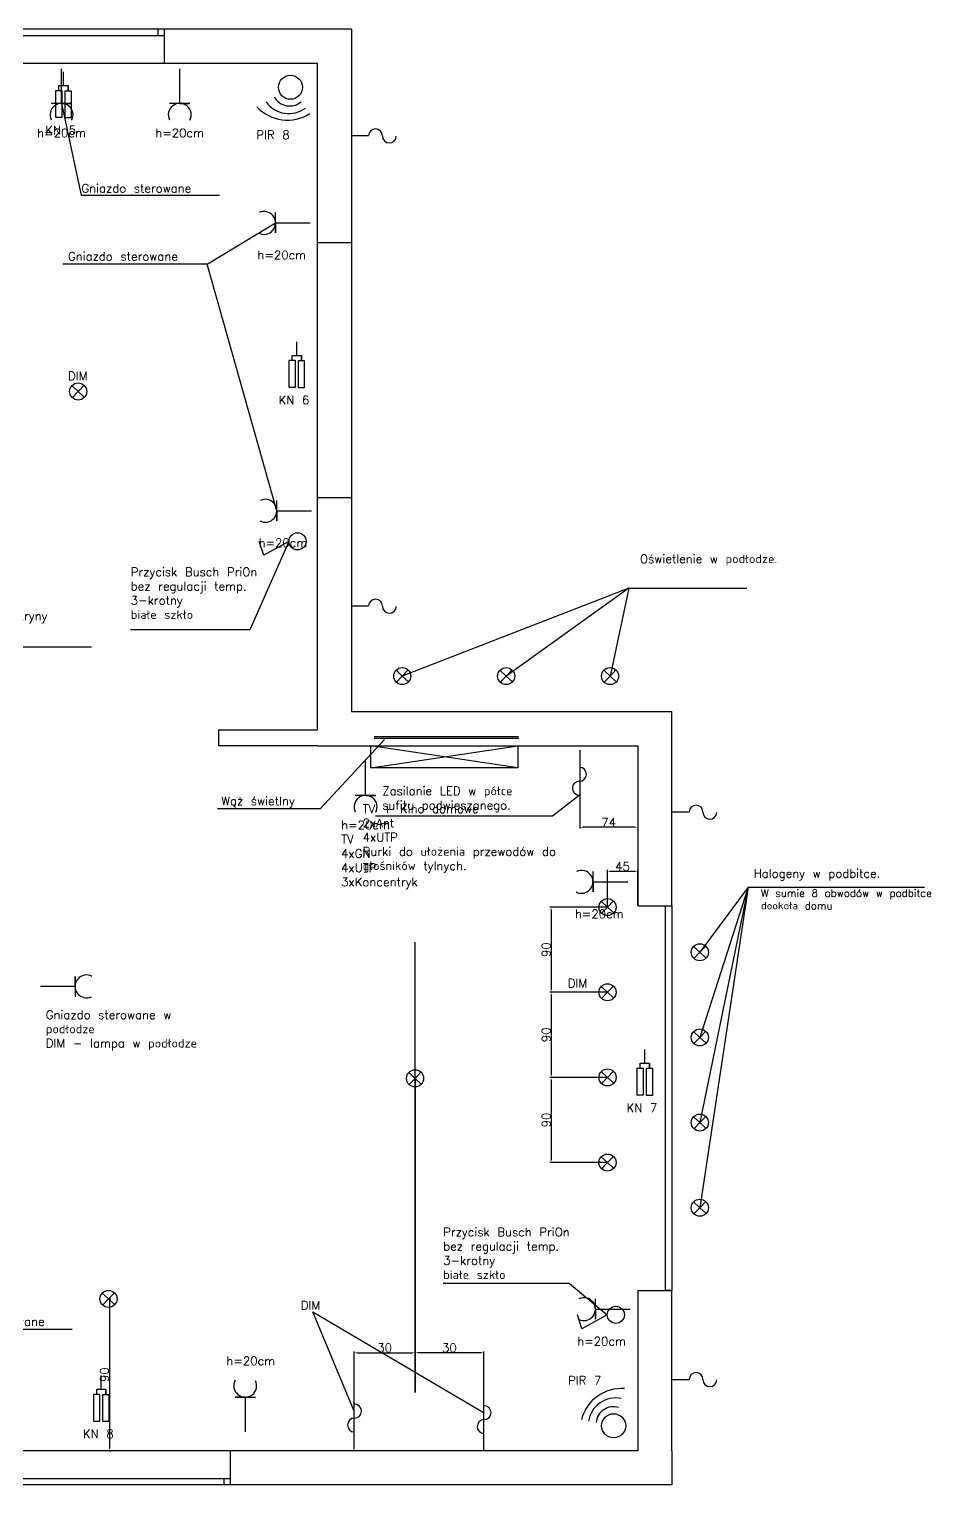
# Model space of a CAD drawing. Header units: millimetres. Extents: x -1884 to 3480, y 1823 to 3565.
# Drawn here: x -223 to 621, y 2108 to 3471 of the extents above; entities that cross this region are included whole.
import ezdxf

# ---------------------------------------------------------------- set-up
doc = ezdxf.new("R2010")
doc.units = ezdxf.units.MM
for name, color, linetype in [('Alarm', 7, 'Continuous'), ('Gniazda', 7, 'Continuous'), ('Opisy przyciskow', 84, 'Continuous'), ('Oświetlenie', 7, 'Continuous'), ('TV_Audio', 7, 'Continuous')]:
    doc.layers.add(name, color=color, linetype=linetype)
doc.styles.get("Standard").update_dxf_attribs({"font": 'txt.shx'})
doc.dimstyles.new('ISO-25', dxfattribs={"dimtxt": 2.5, "dimasz": 2.5, "dimexe": 1.25, "dimexo": 0.625, "dimtad": 1, "dimtxsty": 'Standard', "dimcen": 2.5, "dimadec": 0, "dimazin": 0, "dimtfac": 1, "dimtmove": 0, "dimatfit": 3, "dimfxl": 1, "dimarcsym": 0})

# ---------------------------------------------------------------- blocks, each defined once
blk = doc.blocks.new('*D24')
at = {"layer": 'Defpoints', "color": 0}
for p in [(-148.5, 2281.8), (-148.5, 2139.7), (-147.7, 2139.7)]:
    blk.add_point(p, dxfattribs=at)
at = {"layer": 'Oświetlenie', "color": 0, "lineweight": -2}
for p, q in [((-147.9, 2281.8), (-146.4, 2281.8)), ((-147.7, 2279.3), (-147.7, 2142.2)), ((-147.9, 2139.7), (-146.4, 2139.7))]:
    blk.add_line(p, q, dxfattribs=at)
at = {"layer": 'Oświetlenie', "color": 0}
for points in [[(-148.1, 2279.3), (-147.2, 2279.3), (-147.7, 2281.8)], [(-148.1, 2142.2), (-147.2, 2142.2), (-147.7, 2139.7)]]:
    blk.add_solid(points, dxfattribs=at)
at = {"layer": 'Oświetlenie', "color": 0, "insert": (-152.3, 2210.8), "char_height": 8, "attachment_point": 5, "rotation": 90}
blk.add_mtext('90', dxfattribs=at)
blk = doc.blocks.new('*D25')
at = {"layer": 'Defpoints', "color": 0}
for p in [(138.4, 2231.4), (138.4, 2194.1), (81.5, 2157.2)]:
    blk.add_point(p, dxfattribs=at)
at = {"layer": 'Oświetlenie', "color": 0, "lineweight": -2}
for p, q in [((81.5, 2157.9), (81.5, 2232.6)), ((84, 2231.4), (135.9, 2231.4)), ((138.4, 2194.7), (138.4, 2232.6))]:
    blk.add_line(p, q, dxfattribs=at)
at = {"layer": 'Oświetlenie', "color": 0}
for points in [[(84, 2231.8), (84, 2231), (81.5, 2231.4)], [(135.9, 2231.8), (135.9, 2231), (138.4, 2231.4)]]:
    blk.add_solid(points, dxfattribs=at)
at = {"layer": 'Oświetlenie', "color": 0, "insert": (110, 2236), "char_height": 8, "attachment_point": 5}
blk.add_mtext('30', dxfattribs=at)
blk = doc.blocks.new('*D26')
at = {"layer": 'Defpoints', "color": 0}
for p in [(138.4, 2231.4), (138.4, 2194.7), (202.8, 2155.9)]:
    blk.add_point(p, dxfattribs=at)
at = {"layer": 'Oświetlenie', "color": 0, "lineweight": -2}
for p, q in [((138.4, 2195.3), (138.4, 2232.6)), ((200.3, 2231.4), (140.9, 2231.4)), ((202.8, 2156.5), (202.8, 2232.6))]:
    blk.add_line(p, q, dxfattribs=at)
at = {"layer": 'Oświetlenie', "color": 0}
for points in [[(140.9, 2231.8), (140.9, 2231), (138.4, 2231.4)], [(200.3, 2231.8), (200.3, 2231), (202.8, 2231.4)]]:
    blk.add_solid(points, dxfattribs=at)
at = {"layer": 'Oświetlenie', "color": 0, "insert": (170.6, 2236), "char_height": 8, "attachment_point": 5}
blk.add_mtext('30', dxfattribs=at)
blk = doc.blocks.new('*D27')
at = {"layer": 'Defpoints', "color": 0}
for p in [(318.5, 2648.6), (265.8, 2568.9), (318.5, 2568.9)]:
    blk.add_point(p, dxfattribs=at)
at = {"layer": 'Oświetlenie', "color": 0, "lineweight": -2}
for p, q in [((317.9, 2648.6), (264.5, 2648.6)), ((265.8, 2646.1), (265.8, 2571.4)), ((317.9, 2568.9), (264.5, 2568.9))]:
    blk.add_line(p, q, dxfattribs=at)
at = {"layer": 'Oświetlenie', "color": 0}
for points in [[(265.3, 2646.1), (266.2, 2646.1), (265.8, 2648.6)], [(265.3, 2571.4), (266.2, 2571.4), (265.8, 2568.9)]]:
    blk.add_solid(points, dxfattribs=at)
at = {"layer": 'Oświetlenie', "color": 0, "insert": (261.1, 2608.8), "char_height": 8, "attachment_point": 5, "rotation": 90}
blk.add_mtext('90', dxfattribs=at)
blk = doc.blocks.new('*D28')
at = {"layer": 'Defpoints', "color": 0}
for p in [(318.5, 2568.9), (265.8, 2489.2), (318.5, 2489.2)]:
    blk.add_point(p, dxfattribs=at)
at = {"layer": 'Oświetlenie', "color": 0, "lineweight": -2}
for p, q in [((317.9, 2568.9), (264.5, 2568.9)), ((265.8, 2566.4), (265.8, 2491.7)), ((317.9, 2489.2), (264.5, 2489.2))]:
    blk.add_line(p, q, dxfattribs=at)
at = {"layer": 'Oświetlenie', "color": 0}
for points in [[(265.3, 2566.4), (266.2, 2566.4), (265.8, 2568.9)], [(265.3, 2491.7), (266.2, 2491.7), (265.8, 2489.2)]]:
    blk.add_solid(points, dxfattribs=at)
at = {"layer": 'Oświetlenie', "color": 0, "insert": (261.1, 2529.1), "char_height": 8, "attachment_point": 5, "rotation": 90}
blk.add_mtext('90', dxfattribs=at)
blk = doc.blocks.new('*D29')
at = {"layer": 'Defpoints', "color": 0}
for p in [(318.5, 2489.2), (265.8, 2409.5), (318.5, 2409.5)]:
    blk.add_point(p, dxfattribs=at)
at = {"layer": 'Oświetlenie', "color": 0, "lineweight": -2}
for p, q in [((317.9, 2489.2), (264.5, 2489.2)), ((265.8, 2486.7), (265.8, 2412)), ((317.9, 2409.5), (264.5, 2409.5))]:
    blk.add_line(p, q, dxfattribs=at)
at = {"layer": 'Oświetlenie', "color": 0}
for points in [[(265.3, 2486.7), (266.2, 2486.7), (265.8, 2489.2)], [(265.3, 2412), (266.2, 2412), (265.8, 2409.5)]]:
    blk.add_solid(points, dxfattribs=at)
at = {"layer": 'Oświetlenie', "color": 0, "insert": (261.1, 2449.3), "char_height": 8, "attachment_point": 5, "rotation": 90}
blk.add_mtext('90', dxfattribs=at)
blk = doc.blocks.new('*D30')
at = {"layer": 'Defpoints', "color": 0}
for p in [(318.5, 2682.1), (318.5, 2648.6), (346.8, 2649.7)]:
    blk.add_point(p, dxfattribs=at)
at = {"layer": 'Oświetlenie', "color": 0, "lineweight": -2}
for p, q in [((318.5, 2649.3), (318.5, 2683.4)), ((344.3, 2682.1), (321, 2682.1)), ((346.8, 2650.3), (346.8, 2683.4))]:
    blk.add_line(p, q, dxfattribs=at)
at = {"layer": 'Oświetlenie', "color": 0}
for points in [[(321, 2682.5), (321, 2681.7), (318.5, 2682.1)], [(344.3, 2682.5), (344.3, 2681.7), (346.8, 2682.1)]]:
    blk.add_solid(points, dxfattribs=at)
at = {"layer": 'Oświetlenie', "color": 0, "insert": (332.6, 2686.7), "char_height": 8, "attachment_point": 5}
blk.add_mtext('45', dxfattribs=at)
blk = doc.blocks.new('*D31')
at = {"layer": 'Defpoints', "color": 0}
for p in [(292.5, 2795.7), (346.8, 2799.7), (292.5, 2723.4)]:
    blk.add_point(p, dxfattribs=at)
at = {"layer": 'Oświetlenie', "color": 0, "lineweight": -2}
for p, q in [((292.5, 2795), (292.5, 2722.1)), ((346.8, 2799.1), (346.8, 2722.1)), ((344.3, 2723.4), (295, 2723.4))]:
    blk.add_line(p, q, dxfattribs=at)
at = {"layer": 'Oświetlenie', "color": 0}
for points in [[(295, 2723.8), (295, 2723), (292.5, 2723.4)], [(344.3, 2723.8), (344.3, 2723), (346.8, 2723.4)]]:
    blk.add_solid(points, dxfattribs=at)
at = {"layer": 'Oświetlenie', "color": 0, "insert": (319.6, 2728), "char_height": 8, "attachment_point": 5}
blk.add_mtext('74', dxfattribs=at)

msp = doc.modelspace()

# ---------------------------------------------------------------- linework, layer by layer
for p, q in [((78.77, 3470.691), (-408.23, 3470.691)), ((-280.23, 3464.691), (-96.23, 3464.691)), ((-96.23, 3470.691), (-102.23, 3470.691)), ((-102.23, 3470.691), (-102.23, 3464.691)), ((-96.23, 3438.691), (-96.23, 3470.691)), ((78.77, 3470.691), (78.77, 2831.691)), ((-408.23, 3438.691), (46.77, 3438.691)), ((46.77, 3438.691), (46.77, 2814.691)), ((46.77, 3438.691), (46.77, 3438.691)), ((46.77, 3438.691), (46.77, 3118.691)), ((46.77, 3438.691), (46.77, 3438.691)), ((78.77, 3270.691), (46.77, 3270.691)), ((78.77, 3031.691), (46.77, 3031.691)), ((78.77, 2831.691), (378.77, 2831.691)), ((378.77, 2649.691), (378.77, 2831.691)), ((-45.23, 2799.691), (-45.23, 2814.691)), ((-45.23, 2814.691), (46.77, 2814.691)), ((46.77, 2799.691), (-45.23, 2799.691)), ((46.77, 2799.691), (346.77, 2799.691)), ((346.77, 2799.691), (346.77, 2649.691)), ((346.77, 2649.691), (378.77, 2649.691)), ((372.77, 2289.691), (372.77, 2649.691)), ((378.77, 2649.691), (378.77, 2289.691)), ((346.77, 2289.691), (378.77, 2289.691)), ((346.77, 2289.691), (346.77, 2139.691)), ((378.77, 2289.691), (372.77, 2289.691)), ((378.77, 2139.691), (378.77, 2289.691)), ((346.77, 2139.691), (-408.23, 2139.691)), ((-34.23, 2107.691), (-34.23, 2139.691)), ((378.77, 2139.691), (378.77, 2107.691)), ((-274.23, 2113.691), (-34.23, 2113.691)), ((-40.23, 2107.691), (-40.23, 2113.691)), ((378.77, 2107.691), (-454.23, 2107.691)), ((-34.23, 2107.691), (-40.23, 2107.691))]:
    msp.add_line(p, q)
at = {"layer": 'Alarm'}
for p, q in [((-190.59, 3417.922), (-190.59, 3430.727)), ((-194.885, 3413.286), (-194.885, 3417.922)), ((-194.885, 3417.922), (-186.238, 3417.922)), ((-186.238, 3417.922), (-186.238, 3413.048)), ((-186.238, 3413.048), (-186.238, 3417.922)), ((27.769, 3165.249), (27.769, 3178.055)), ((23.474, 3160.613), (23.474, 3165.249)), ((23.474, 3165.249), (32.121, 3165.249)), ((32.121, 3165.249), (32.121, 3160.376)), ((32.121, 3160.376), (32.121, 3165.249)), ((353.523, 2502.583), (353.523, 2515.389)), ((349.229, 2497.947), (349.229, 2502.583)), ((349.229, 2502.583), (357.875, 2502.583)), ((357.875, 2502.583), (357.875, 2497.71)), ((357.875, 2497.71), (357.875, 2502.583)), ((-155.3, 2197.288), (-155.3, 2210.094)), ((-159.594, 2192.653), (-159.594, 2197.288)), ((-159.594, 2197.288), (-150.948, 2197.288)), ((-150.948, 2197.288), (-150.948, 2192.415)), ((-150.948, 2192.415), (-150.948, 2197.288))]:
    msp.add_line(p, q, dxfattribs=at)
for points in [[(-197.666, 3413.286), (-192.156, 3413.286), (-192.156, 3387.81), (-197.666, 3387.81)], [(-189.102, 3413.048), (-183.592, 3413.048), (-183.592, 3387.572), (-189.102, 3387.572)], [(20.693, 3160.613), (26.203, 3160.613), (26.203, 3135.137), (20.693, 3135.137)], [(29.257, 3160.376), (34.767, 3160.376), (34.767, 3134.899), (29.257, 3134.899)], [(346.448, 2497.947), (351.958, 2497.947), (351.958, 2472.471), (346.448, 2472.471)], [(355.011, 2497.71), (360.521, 2497.71), (360.521, 2472.233), (355.011, 2472.233)], [(-162.375, 2192.653), (-156.865, 2192.653), (-156.865, 2167.176), (-162.375, 2167.176)], [(-153.812, 2192.415), (-148.302, 2192.415), (-148.302, 2166.938), (-153.812, 2166.938)]]:
    msp.add_lwpolyline(points, close=True, dxfattribs=at)
for centre in [(21.823, 3416.211), (324.287, 2163.059)]:
    msp.add_circle(centre, 11.257, dxfattribs=at)
for centre, radius, start, end in [((18.962, 3423.854), 38.45, 222.16957, 302.835591), ((20.354, 3417.573), 25.983, 215.170296, 306.951735), ((20.974, 3415.106), 16.385, 209.319962, 310.782861), ((331.623, 2159.485), 38.45, 85.672215, 166.338236), ((326.29, 2163.083), 25.983, 78.672941, 170.45438), ((324.142, 2164.445), 16.385, 72.822607, 174.285506)]:
    msp.add_arc(centre, radius, start, end, dxfattribs=at)
at = {"layer": 'Gniazda'}
for p, q in [((-192.477, 3401.167), (-192.477, 3433.626)), ((-81.838, 3401.167), (-81.838, 3433.626)), ((-183.024, 3401.167), (-202.163, 3401.167)), ((-192.477, 3401.167), (-183.024, 3401.167)), ((-192.477, 3401.167), (-173.953, 3315.128)), ((-72.386, 3401.167), (-91.524, 3401.167)), ((-81.838, 3401.167), (-72.386, 3401.167)), ((-173.953, 3315.128), (-44.553, 3315.128)), ((7.812, 3279.807), (7.812, 3298.946)), ((-56.059, 3250.626), (7.812, 3289.26)), ((7.812, 3289.26), (40.271, 3289.26)), ((7.812, 3289.26), (7.812, 3279.807)), ((-56.059, 3250.626), (-191.302, 3250.626)), ((8.954, 3019.759), (-56.059, 3250.626)), ((8.954, 3010.307), (8.954, 3029.445)), ((8.954, 3019.759), (41.414, 3019.759)), ((8.954, 3019.759), (8.954, 3010.307)), ((92.11, 2753.199), (92.11, 2785.658)), ((101.563, 2753.199), (82.424, 2753.199)), ((92.11, 2753.199), (101.563, 2753.199)), ((304.964, 2662.869), (304.964, 2682.007)), ((304.964, 2672.321), (337.424, 2672.321)), ((304.964, 2672.321), (304.964, 2662.869)), ((-179.817, 2574.382), (-179.817, 2583.834)), ((-179.817, 2583.834), (-179.817, 2564.695)), ((-179.817, 2574.382), (-212.276, 2574.382)), ((307.2, 2262.777), (307.2, 2281.916)), ((307.2, 2272.23), (339.66, 2272.23)), ((307.2, 2272.23), (307.2, 2262.777)), ((-311.941, 2253.526), (-182.458, 2253.526)), ((-20.549, 2189.886), (-30.001, 2189.886)), ((-30.001, 2189.886), (-10.863, 2189.886)), ((-20.549, 2189.886), (-20.549, 2157.426))]:
    msp.add_line(p, q, dxfattribs=at)
for centre, start, end in [((-192.477, 3390.437), 331.759624, 205.479489), ((-81.838, 3390.437), 331.759624, 205.479489), ((-2.918, 3289.26), 241.759624, 115.479489), ((-1.775, 3019.759), 241.759624, 115.479489), ((92.11, 2742.469), 331.759624, 205.479489), ((294.235, 2672.321), 241.759624, 115.479489), ((-169.087, 2574.382), 61.759624, 295.479489), ((296.471, 2272.23), 241.759624, 115.479489), ((-20.549, 2200.615), 151.759624, 25.479489)]:
    msp.add_arc(centre, 10.73, start, end, dxfattribs=at)
at = {"layer": 'Opisy przyciskow'}
for p, q in [((20.417, 2991.087), (-16.206, 2908.341)), ((-16.206, 2908.341), (-127.865, 2908.341)), ((282.866, 2296.36), (164.732, 2296.36)), ((282.866, 2296.36), (318.342, 2266.88))]:
    msp.add_line(p, q, dxfattribs=at)
at = {"layer": 'Oświetlenie'}
for p, q in [((78.77, 3370.94), (94.931, 3370.94)), ((-182.699, 3136.874), (-176.893, 3131.374)), ((-171.393, 3137.18), (-176.893, 3131.374)), ((-182.393, 3125.569), (-176.893, 3131.374)), ((-176.893, 3131.374), (-176.893, 3131.374)), ((-176.893, 3131.374), (-176.893, 3131.374)), ((-176.893, 3131.374), (-176.893, 3131.374)), ((-176.893, 3131.374), (-176.893, 3131.374)), ((-176.893, 3131.374), (-176.893, 3131.374)), ((-171.088, 3125.875), (-176.893, 3131.374)), ((-3.276, 2978.035), (-7.592, 2990.979)), ((20.417, 2991.087), (-3.276, 2978.035)), ((338.446, 2947.353), (126.405, 2864.947)), ((338.446, 2947.353), (223.658, 2864.947)), ((338.446, 2947.353), (320.91, 2864.947)), ((338.446, 2947.353), (448.838, 2947.353)), ((78.77, 2930.61), (94.931, 2930.61)), ((-325.046, 2892.342), (-164.306, 2892.342)), ((120.599, 2870.447), (126.405, 2864.947)), ((120.905, 2859.141), (126.405, 2864.947)), ((131.905, 2870.752), (126.405, 2864.947)), ((126.405, 2864.947), (126.405, 2864.947)), ((126.405, 2864.947), (126.405, 2864.947)), ((126.405, 2864.947), (126.405, 2864.947)), ((126.405, 2864.947), (126.405, 2864.947)), ((126.405, 2864.947), (126.405, 2864.947)), ((132.21, 2859.447), (126.405, 2864.947)), ((217.852, 2870.447), (223.658, 2864.947)), ((218.158, 2859.141), (223.658, 2864.947)), ((229.157, 2870.752), (223.658, 2864.947)), ((223.658, 2864.947), (223.658, 2864.947)), ((223.658, 2864.947), (223.658, 2864.947)), ((223.658, 2864.947), (223.658, 2864.947)), ((223.658, 2864.947), (223.658, 2864.947)), ((223.658, 2864.947), (223.658, 2864.947)), ((229.463, 2859.447), (223.658, 2864.947)), ((315.105, 2870.447), (320.91, 2864.947)), ((315.41, 2859.141), (320.91, 2864.947)), ((326.41, 2870.752), (320.91, 2864.947)), ((320.91, 2864.947), (320.91, 2864.947)), ((320.91, 2864.947), (320.91, 2864.947)), ((320.91, 2864.947), (320.91, 2864.947)), ((320.91, 2864.947), (320.91, 2864.947)), ((320.91, 2864.947), (320.91, 2864.947)), ((326.716, 2859.447), (320.91, 2864.947)), ((100.257, 2808.462), (235.242, 2808.462)), ((109.658, 2805.573), (49.618, 2740.516)), ((100.052, 2806.829), (235.44, 2806.829)), ((292.487, 2795.667), (292.487, 2779.506)), ((267.071, 2734.067), (291.991, 2753.599)), ((49.618, 2740.516), (-46.647, 2740.516)), ((101.379, 2734.067), (267.071, 2734.067)), ((378.77, 2737.745), (394.931, 2737.745)), ((450.199, 2667.47), (404.956, 2606.347)), ((450.199, 2667.47), (404.956, 2526.631)), ((450.199, 2667.47), (404.956, 2446.916)), ((450.199, 2667.47), (404.956, 2367.2)), ((450.199, 2667.47), (615.322, 2667.47)), ((312.715, 2654.136), (318.52, 2648.636)), ((313.02, 2642.83), (318.52, 2648.636)), ((324.02, 2654.441), (318.52, 2648.636)), ((318.52, 2648.636), (318.52, 2648.636)), ((318.52, 2648.636), (318.52, 2648.636)), ((318.52, 2648.636), (318.52, 2648.636)), ((318.52, 2648.636), (318.52, 2648.636)), ((318.52, 2648.636), (318.52, 2648.636)), ((324.326, 2643.136), (318.52, 2648.636)), ((138.422, 2194.054), (138.422, 2615.925)), ((399.15, 2611.847), (404.956, 2606.347)), ((399.456, 2600.541), (404.956, 2606.347)), ((410.456, 2612.153), (404.956, 2606.347)), ((410.762, 2600.847), (404.956, 2606.347)), ((312.715, 2574.42), (318.52, 2568.92)), ((313.02, 2563.114), (318.52, 2568.92)), ((324.02, 2574.726), (318.52, 2568.92)), ((318.52, 2568.92), (318.52, 2568.92)), ((318.52, 2568.92), (318.52, 2568.92)), ((318.52, 2568.92), (318.52, 2568.92)), ((318.52, 2568.92), (318.52, 2568.92)), ((318.52, 2568.92), (318.52, 2568.92)), ((324.326, 2563.42), (318.52, 2568.92)), ((399.15, 2532.131), (404.956, 2526.631)), ((399.456, 2520.826), (404.956, 2526.631)), ((410.456, 2532.437), (404.956, 2526.631)), ((410.762, 2521.131), (404.956, 2526.631)), ((312.715, 2494.704), (318.52, 2489.205)), ((324.02, 2495.01), (318.52, 2489.205)), ((132.616, 2493.809), (138.422, 2488.309)), ((132.922, 2482.503), (138.422, 2488.309)), ((143.922, 2494.114), (138.422, 2488.309)), ((138.422, 2488.309), (138.422, 2488.309)), ((138.422, 2488.309), (138.422, 2488.309)), ((138.422, 2488.309), (138.422, 2488.309)), ((138.422, 2488.309), (138.422, 2488.309)), ((138.422, 2488.309), (138.422, 2488.309)), ((144.227, 2482.809), (138.422, 2488.309)), ((138.422, 2488.309), (138.422, 2194.054)), ((313.02, 2483.399), (318.52, 2489.205)), ((318.52, 2489.205), (318.52, 2489.205)), ((318.52, 2489.205), (318.52, 2489.205)), ((318.52, 2489.205), (318.52, 2489.205)), ((318.52, 2489.205), (318.52, 2489.205)), ((318.52, 2489.205), (318.52, 2489.205)), ((324.326, 2483.705), (318.52, 2489.205)), ((399.15, 2452.416), (404.956, 2446.916)), ((399.456, 2441.11), (404.956, 2446.916)), ((410.456, 2452.722), (404.956, 2446.916)), ((410.762, 2441.416), (404.956, 2446.916)), ((312.715, 2414.989), (318.52, 2409.489)), ((324.02, 2415.295), (318.52, 2409.489)), ((313.02, 2403.683), (318.52, 2409.489)), ((318.52, 2409.489), (318.52, 2409.489)), ((318.52, 2409.489), (318.52, 2409.489)), ((318.52, 2409.489), (318.52, 2409.489)), ((318.52, 2409.489), (318.52, 2409.489)), ((318.52, 2409.489), (318.52, 2409.489)), ((324.326, 2403.989), (318.52, 2409.489)), ((399.15, 2372.7), (404.956, 2367.2)), ((410.456, 2373.006), (404.956, 2367.2)), ((399.456, 2361.395), (404.956, 2367.2)), ((410.762, 2361.7), (404.956, 2367.2)), ((-154.321, 2287.334), (-148.515, 2281.834)), ((-154.015, 2276.028), (-148.515, 2281.834)), ((-143.015, 2287.64), (-148.515, 2281.834)), ((-148.515, 2281.834), (-148.515, 2281.834)), ((-148.515, 2281.834), (-148.515, 2281.834)), ((-148.515, 2281.834), (-148.515, 2281.834)), ((-148.515, 2281.834), (-148.515, 2281.834)), ((-148.515, 2281.834), (-148.515, 2281.834)), ((-142.709, 2276.334), (-148.515, 2281.834)), ((81.531, 2176.659), (42.772, 2269.61)), ((42.772, 2269.61), (203.126, 2175.284)), ((294.648, 2253.828), (290.333, 2266.772)), ((318.342, 2266.88), (294.648, 2253.828)), ((378.77, 2206.462), (394.931, 2206.462)), ((81.531, 2141.067), (81.531, 2157.228)), ((202.797, 2139.691), (202.797, 2155.852))]:
    msp.add_line(p, q, dxfattribs=at)
for centre in [(-176.893, 3131.374), (28.415, 2991.087), (126.405, 2864.947), (223.658, 2864.947), (320.91, 2864.947), (318.52, 2648.636), (404.956, 2606.347), (318.52, 2568.92), (404.956, 2526.631), (138.422, 2488.309), (318.52, 2489.205), (404.956, 2446.916), (318.52, 2409.489), (404.956, 2367.2), (-148.515, 2281.834), (326.339, 2266.88)]:
    msp.add_circle(centre, 7.997, dxfattribs=at)
for centre, start, end in [((101.407, 3370.773), 359.285455, 178.518681), ((114.362, 3370.611), 179.285455, 358.518681), ((101.407, 2930.442), 359.285455, 178.518681), ((114.362, 2930.281), 179.285455, 358.518681), ((292.32, 2773.03), 269.285455, 88.518681), ((292.158, 2760.075), 89.285455, 268.518681), ((401.407, 2737.578), 359.285455, 178.518681), ((414.362, 2737.416), 179.285455, 358.518681), ((401.407, 2206.295), 359.285455, 178.518681), ((414.362, 2206.133), 179.285455, 358.518681), ((81.86, 2176.659), 269.285455, 88.518681), ((203.126, 2175.284), 269.285455, 88.518681), ((81.699, 2163.704), 89.285455, 268.518681), ((202.964, 2162.328), 89.285455, 268.518681)]:
    msp.add_arc(centre, 6.478, start, end, dxfattribs=at)
at = {"layer": 'TV_Audio'}
for p, q in [((97.069, 2779.126), (234.471, 2799.691)), ((234.471, 2779.126), (97.069, 2799.691)), ((234.471, 2799.691), (234.471, 2779.126))]:
    msp.add_line(p, q, dxfattribs=at)
msp.add_lwpolyline([(97.069, 2799.691), (234.471, 2799.691), (234.471, 2779.126), (97.069, 2779.126)], close=True, dxfattribs=at)

# ---------------------------------------------------------------- texts
at = {"layer": 'Alarm', "char_height": 8, "width": 60.83616, "attachment_point": 1}
for s, insert in [('KN 5', (-207.698, 3380.15)), ('PIR 8', (-10.165, 3375.744)), ('KN 6', (10.661, 3127.478)), ('KN 7', (336.415, 2464.812)), ('PIR 7', (281.672, 2209.597)), ('KN 8', (-172.408, 2159.517))]:
    msp.add_mtext(s, dxfattribs=dict(at, insert=insert))
at = {"layer": 'Gniazda', "char_height": 8, "width": 151.55687, "attachment_point": 1}
for s, insert in [('h=20cm', (-215.308, 3377.467)), ('h=20cm', (-104.669, 3377.467)), ('Gniazdo sterowane', (-173.805, 3325.639)), ('Gniazdo sterowane', (-186.388, 3261.906)), ('h=20cm', (-9.15, 3263.207)), ('h=20cm', (-8.008, 2993.706)), ('h=20cm\\PTV\\P4xGN\\P4xUTP\\P3xKoncentryk', (69.279, 2729.499)), ('h=20cm', (288.002, 2646.268)), ('Gniazdo sterowane w podłodze\\PDIM - lampa w podłodze', (-207.169, 2551.845)), ('Gniazdo sterowane', (-311.134, 2264.679)), ('h=20cm', (290.238, 2246.177)), ('h=20cm', (-38.155, 2227.763))]:
    msp.add_mtext(s, dxfattribs=dict(at, insert=insert))
at = {"layer": 'Opisy przyciskow', "char_height": 8, "attachment_point": 1}
for insert in [(-127.674, 2966.503), (164.732, 2348.443)]:
    msp.add_mtext('Przycisk Busch PriOn\\Pbez regulacji temp.\\P3-krotny\\Pbiałe szkło', dxfattribs=dict(at, insert=insert))
at = {"layer": 'Oświetlenie', "char_height": 8, "attachment_point": 1}
for insert in [(-186.343, 3150.008), (281.398, 2581.465), (31.499, 2279.765)]:
    msp.add_mtext('DIM', dxfattribs=dict(at, insert=insert))
at = {"layer": 'Oświetlenie', "attachment_point": 1}
for s, insert, char_height, width in [('Oświetlenie w podłodze.', (348.933, 2978.682), 8, 151.55687), ('Podświetlenie witryny h=160cm', (-320.107, 2925.174), 8, 151.55687), ('Zasilanie LED w półce sufitu podwieszanego.', (107.722, 2761.426), 8, 151.55687), ('Wąż świetlny', (-42.971, 2752.003), 8, 151.55687), ('Halogeny w podbitce.', (455.421, 2684.146), 8, 151.55687), ('W sumie 8 obwodów w podbitce dookoła domu', (462.208, 2665.199), 7, 186.20288)]:
    msp.add_mtext(s, dxfattribs=dict(at, insert=insert, char_height=char_height, width=width))
at = {"layer": 'TV_Audio', "insert": (89.428, 2744.707), "char_height": 8, "width": 208.11673, "attachment_point": 1}
msp.add_mtext('TV + Kino domowe\\P2xAnt\\P4xUTP\\PRurki do ułożenia przewodów do głośników tylnych.', dxfattribs=at)

# ---------------------------------------------------------------- dimensions: what is measured, and where the dimension line sits
at = {"layer": 'Oświetlenie'}
for base, p1, p2, text, picture, middle in [((292.487, 2723.369), (346.77, 2799.691), (292.487, 2795.667), '74', '*D31', (319.629, 2727.994)), ((318.52, 2682.119), (346.77, 2649.691), (318.52, 2648.636), '45', '*D30', (332.645, 2686.744)), ((138.422, 2231.369), (81.531, 2157.228), (138.422, 2194.054), '30', '*D25', (109.976, 2235.994)), ((138.422, 2231.369), (202.797, 2155.852), (138.422, 2194.679), '30', '*D26', (170.609, 2235.994))]:
    dim = msp.add_linear_dim(base=base, p1=p1, p2=p2, text=text, dimstyle='ISO-25', override={"dimtxt": 8}, dxfattribs=at)
    dim.commit()
    dim.dimension.update_dxf_attribs({"geometry": picture, "text_midpoint": middle})
for base, p1, p2, picture, middle in [((265.755, 2568.92), (318.52, 2648.636), (318.52, 2568.92), '*D27', (261.13, 2608.778)), ((265.755, 2489.205), (318.52, 2568.92), (318.52, 2489.205), '*D28', (261.13, 2529.062)), ((265.755, 2409.489), (318.52, 2489.205), (318.52, 2409.489), '*D29', (261.13, 2449.347)), ((-147.657, 2139.691), (-148.515, 2281.834), (-148.515, 2139.691), '*D24', (-152.282, 2210.763))]:
    dim = msp.add_linear_dim(base=base, p1=p1, p2=p2, angle=90, text='90', dimstyle='ISO-25', override={"dimtxt": 8}, dxfattribs=at)
    dim.commit()
    dim.dimension.update_dxf_attribs({"geometry": picture, "text_midpoint": middle})

doc.saveas('drawing.dxf')
